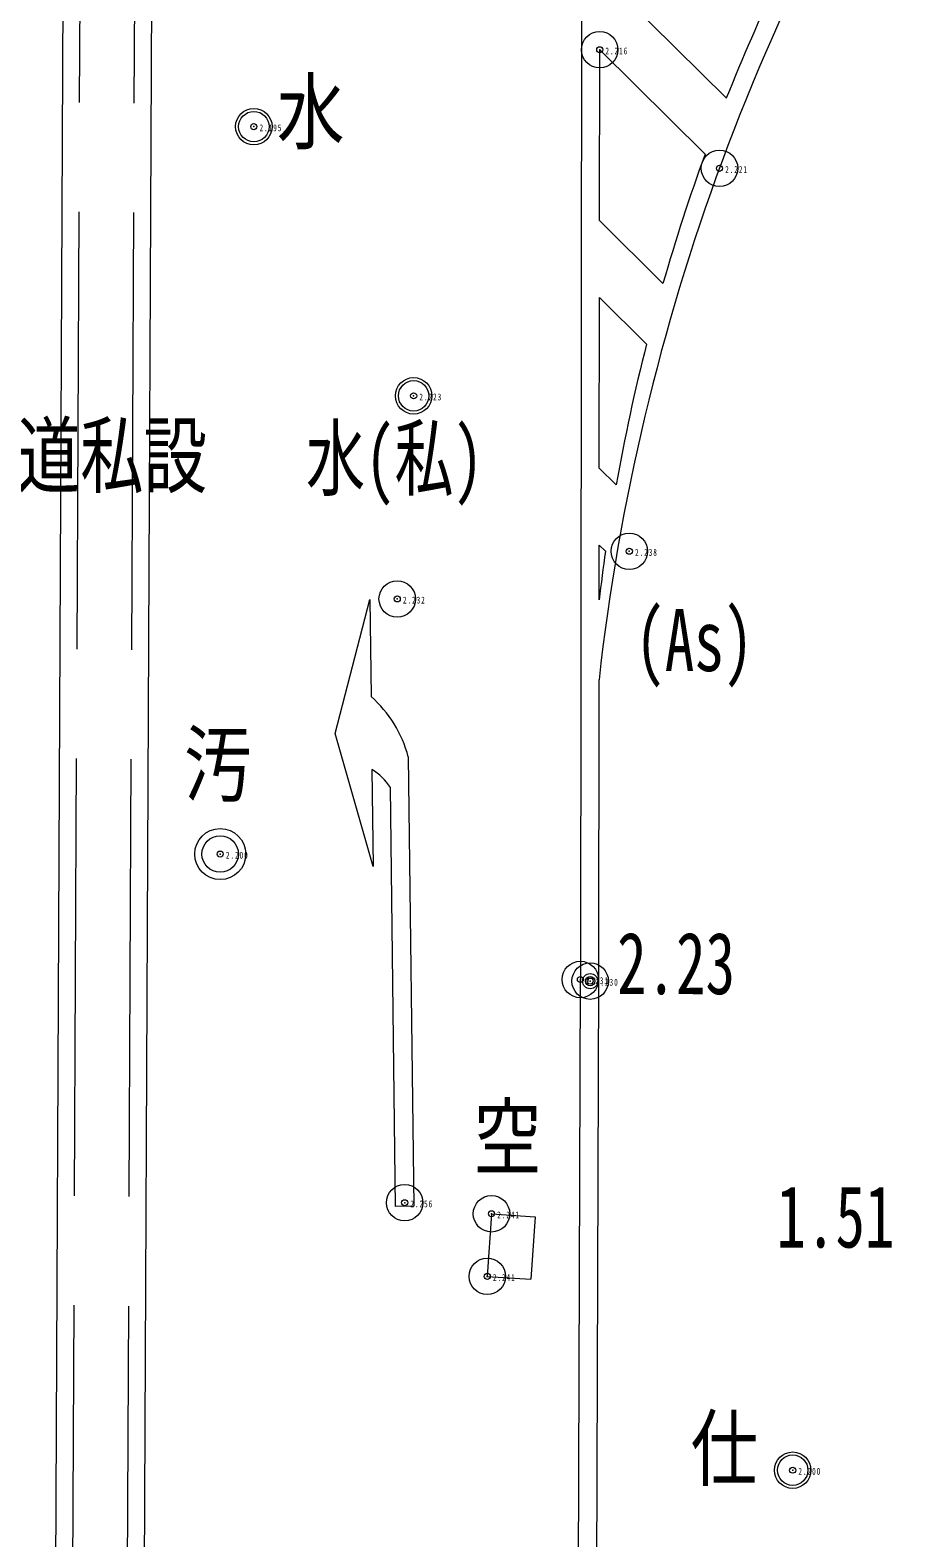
# Model space of a CAD drawing. Units: millimetres, scale not verified. Extents: x -252300 to 252300, y -178200 to 178200.
# Drawn here: x -193971 to -186651, y 86817 to 99227 of the extents above; entities that cross this region are included whole.
import ezdxf
from ezdxf.enums import TextEntityAlignment as Align

# ---------------------------------------------------------------- set-up
doc = ezdxf.new("R2010")
doc.units = ezdxf.units.MM
doc.header["$LTSCALE"] = 600
doc.header["$PDMODE"] = 32
doc.header["$PDSIZE"] = 300
doc.linetypes.add('DASHED', pattern=[7.5, 6, -1.5])
for name, color, linetype, lineweight in [('0-1_S-SUV', 7, 'Continuous', 13), ('0-9_地形情報・コメント', 2, 'Continuous', 13), ('0-E_非表示独標', 253, 'Continuous', 13)]:
    doc.layers.add(name, color=color, linetype=linetype, lineweight=lineweight)
doc.layers.add('0-3_S-SUV-HTXT', color=7, linetype='Continuous')
doc.styles.add('ＭＳ ゴシック', font='')
doc.styles.get('ＭＳ ゴシック').set_extended_font_data('MS Gothic')

msp = doc.modelspace()

# ---------------------------------------------------------------- linework, layer by layer
at = {"layer": '0-1_S-SUV'}
for p, q in [((-193686.6, 103107.1), (-193814.8, 75150.2)), ((-192960.7, 102223.2), (-193084.8, 75146.7)), ((-189433.8, 99833.6), (-189443.3, 91413)), ((-188242.9, 98667), (-189283.9, 99697.7)), ((-189286.2, 97659.5), (-189284.6, 99065.2)), ((-188417.9, 98207), (-189284.6, 99065.2)), ((-188764.1, 97142.5), (-189286.2, 97659.5)), ((-189288.5, 95621.3), (-189287, 97026.9)), ((-188899.3, 96643.1), (-189287, 97026.9)), ((-189149.5, 95483.6), (-189288.5, 95621.3)), ((-189289.8, 94537.1), (-189289.3, 94988.7)), ((-189289.3, 94988.7), (-189237.3, 94937.3)), ((-189293.3, 91412.6), (-189290.5, 93879.2)), ((-190860.1, 93245.8), (-190813.8, 89546.1)), ((-190963.8, 89544.2), (-191006.9, 92994)), ((-189490, 76077.2), (-189443.3, 91413)), ((-189340, 76076.7), (-189293.3, 91412.6)), ((-190813.8, 89546.1), (-190963.8, 89544.2)), ((-190174.9, 89484.5), (-190209.6, 88969)), ((-190174.9, 89484.5), (-189815.7, 89460.3)), ((-189815.7, 89460.3), (-189850.4, 88944.8)), ((-190209.6, 88969), (-189850.4, 88944.8))]:
    msp.add_line(p, q, dxfattribs=at)
at = {"layer": '0-1_S-SUV', "linetype": 'DASHED'}
for p, q in [((-193550.7, 102230.8), (-193674.8, 75149.5)), ((-193100.7, 102225), (-193224.8, 75147.4))]:
    msp.add_line(p, q, dxfattribs=at)
at = {"layer": '0-1_S-SUV'}
msp.add_lwpolyline([(-191158.8, 93142.1), (-191148.8, 92342.1), (-191462.5, 93438.3), (-191176.3, 94542), (-191166.3, 93742)], dxfattribs=at)
for centre, radius in [((-192130.4, 98432.9), 125), ((-190815.8, 96217.1), 125), ((-192407.3, 92444.9), 210), ((-189363.2, 91399.2), 62.5), ((-189363.2, 91399.2), 37.5), ((-187697.1, 87373.8), 125)]:
    msp.add_circle(centre, radius, dxfattribs=at)
for centre, radius, start, end in [((-171255.8, 91856.9), 18147.8, 145.82998, 173.60188), ((-173008.2, 92607.7), 16395.5, 154.56315, 158.3109), ((-173008.2, 92607.7), 16395.5, 160.03085, 163.94342), ((-173008.2, 92607.7), 16395.5, 165.75144, 169.89772), ((-173008.2, 92607.7), 16395.5, 171.83139, 173.24178), ((-191827.2, 92991.6), 1000, 14.72928, 48.63054), ((-191424, 92718.2), 500, 33.46883, 57.96348)]:
    msp.add_arc(centre, radius, start, end, dxfattribs=at)
at = {"layer": '0-E_非表示独標'}
for centre in [(-189284.5, 99065.7), (-192130.8, 98433), (-188299.3, 98089.8), (-190815.6, 96217.2), (-189041.1, 94938), (-190950.9, 94545.1), (-192407.6, 92445.3), (-189443.7, 91412.7), (-189363.3, 91399.4), (-190889.5, 89575.4), (-190175.2, 89484.2), (-190210.2, 88969.2), (-187696.9, 87373.6)]:
    msp.add_circle(centre, 25, dxfattribs=at)
for p in [(-189284.5, 99065.7), (-192130.8, 98433), (-188299.3, 98089.8), (-190815.6, 96217.2), (-189041.1, 94938), (-190950.9, 94545.1), (-192407.6, 92445.3), (-189443.7, 91412.7), (-189363.3, 91399.4), (-190889.5, 89575.4), (-190175.2, 89484.2), (-190210.2, 88969.2), (-187696.9, 87373.6)]:
    msp.add_point(p, dxfattribs=at)

# ---------------------------------------------------------------- texts
at = {"layer": '0-3_S-SUV-HTXT', "style": 'ＭＳ ゴシック'}
for s, width, p in [('水', 0.8, (-191941.2, 98148.2)), ('水(私)', 0.7, (-191701.9, 95296)), ('(As)', 0.7, (-188992, 93799.3)), ('汚', 0.8, (-192704.7, 92778.4)), ('2.23', 0.7, (-189141.8, 91139.2)), ('空', 0.8, (-190321.3, 89708.1)), ('1.51', 0.7, (-187830.2, 89053.8)), ('仕', 0.8, (-188537, 87145.9))]:
    msp.add_text(s, height=509.5, rotation=359.994, dxfattribs=dict(at, width=width)).set_placement(p, align=Align.BOTTOM_LEFT)
at = {"layer": '0-9_地形情報・コメント', "style": 'ＭＳ ゴシック', "width": 0.75}
msp.add_text('水道私設', height=509.5, rotation=359.994, dxfattribs=at).set_placement((-194600.7, 95318.8), align=Align.BOTTOM_LEFT)
at = {"layer": '0-E_非表示独標', "char_height": 56.61, "attachment_point": 7, "rotation": 359.994, "style": 'ＭＳ ゴシック'}
for s, insert in [('\\T1.25;\\W0.65;2.216', (-189237.7, 99027.1)), ('\\T1.25;\\W0.65;2.195', (-192084, 98394.4)), ('\\T1.25;\\W0.65;2.221', (-188252.5, 98051.2)), ('\\T1.25;\\W0.65;2.223', (-190768.8, 96178.6)), ('\\T1.25;\\W0.65;2.238', (-188994.3, 94899.4)), ('\\T1.25;\\W0.65;2.232', (-190904.1, 94506.5)), ('\\T1.25;\\W0.65;2.200', (-192360.7, 92406.7)), ('\\T1.25;\\W0.65;2.231', (-189396.8, 91374.1)), ('\\T1.25;\\W0.65;2.230', (-189316.4, 91360.8)), ('\\T1.25;\\W0.65;2.256', (-190842.6, 89536.8)), ('\\T1.25;\\W0.65;2.241', (-190128.3, 89445.6)), ('\\T1.25;\\W0.65;2.241', (-190163.3, 88930.6)), ('\\T1.25;\\W0.65;2.200', (-187650, 87335))]:
    msp.add_mtext(s, dxfattribs=dict(at, insert=insert))

doc.saveas('drawing.dxf')
